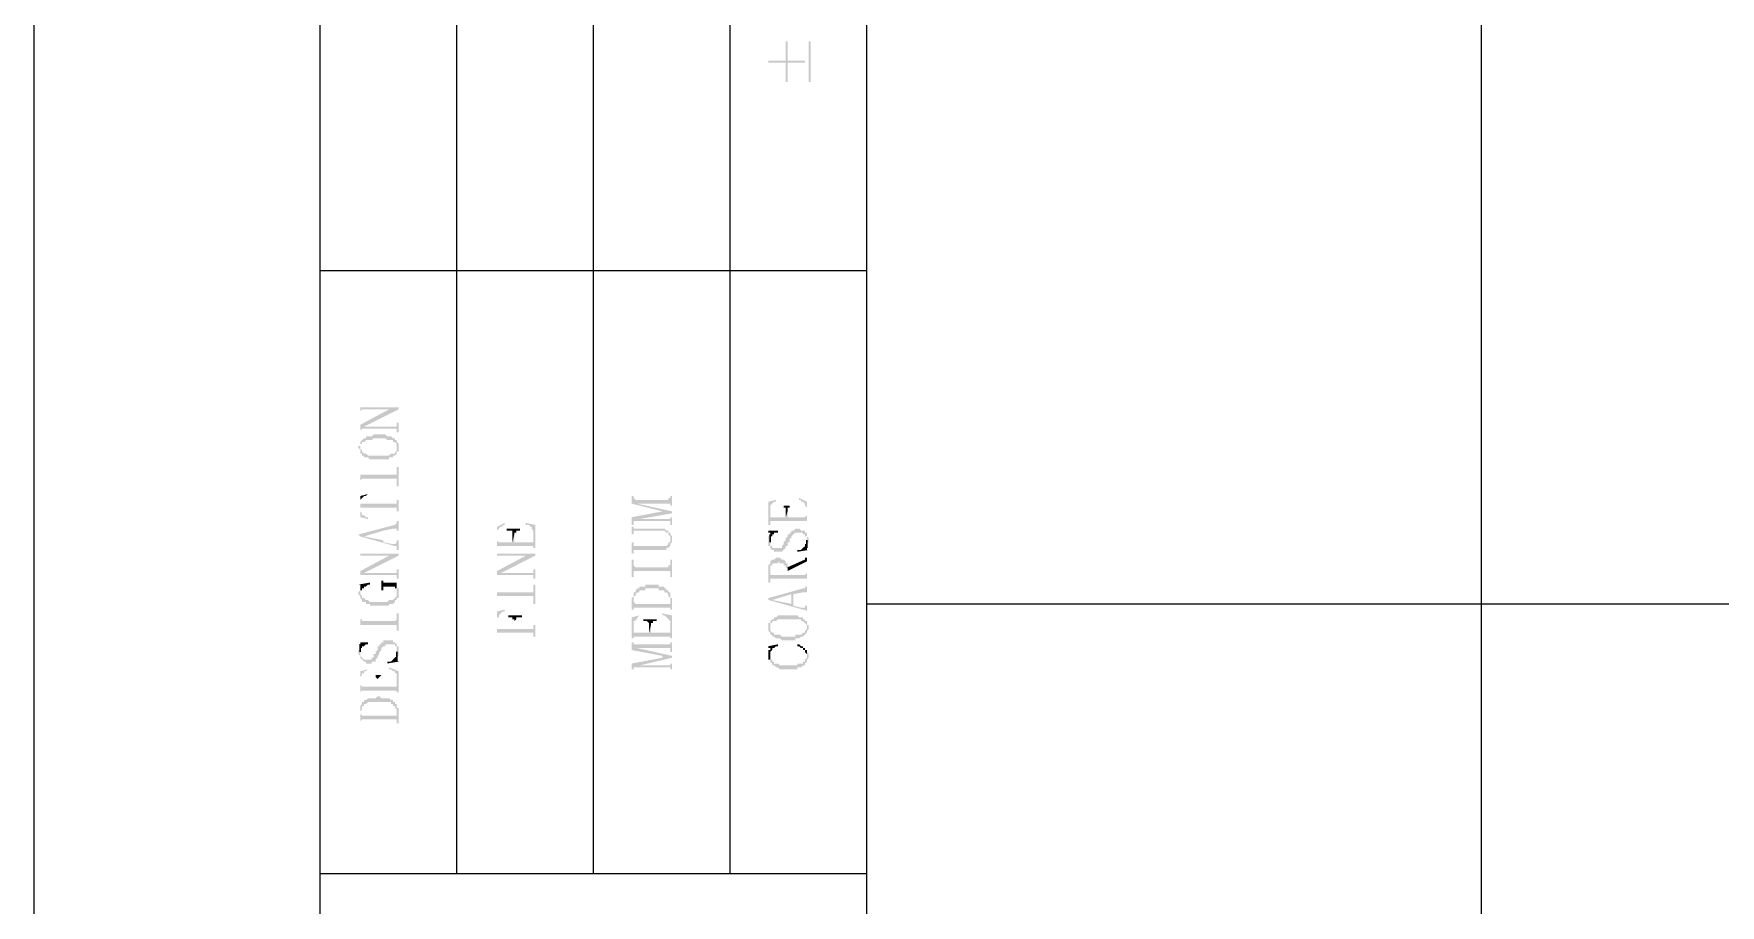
# Model space of a CAD drawing. Header units: millimetres. Extents: x 7018 to 13530, y 4187 to 5692.
# Drawn here: x 7965.94 to 8005.48, y 4741.26 to 4761.68 of the extents above; entities that cross this region are included whole.
import ezdxf

# ---------------------------------------------------------------- set-up
doc = ezdxf.new("R2010")
doc.units = ezdxf.units.MM

msp = doc.modelspace()

# ---------------------------------------------------------------- hatches: boundary and pattern name
at = {"transparency": 33554559}
for points in [[(7983.166, 4761.049), (7983.166, 4761.004), (7983.572, 4761.004), (7983.572, 4760.553), (7983.617, 4760.553), (7983.617, 4761.004), (7984.024, 4761.004), (7984.024, 4761.049), (7983.617, 4761.049), (7983.617, 4761.501), (7983.572, 4761.501), (7983.572, 4761.049)], [(7984.159, 4760.553), (7984.159, 4761.501), (7984.114, 4761.501), (7984.114, 4760.553)], [(7973.598, 4753.016), (7973.598, 4752.79), (7973.598, 4752.835), (7973.598, 4752.835), (7973.643, 4752.88), (7974.501, 4752.88), (7974.501, 4752.926), (7973.598, 4752.926)], [(7973.598, 4752.519), (7973.598, 4752.339), (7973.598, 4752.384), (7973.598, 4752.384), (7973.643, 4752.429), (7973.643, 4752.429), (7973.688, 4752.474), (7974.501, 4752.88), (7974.275, 4752.88)], [(7973.643, 4752.429), (7974.456, 4752.429), (7974.456, 4752.384), (7974.456, 4752.339), (7974.501, 4752.339), (7974.501, 4752.564), (7974.456, 4752.564), (7974.456, 4752.474), (7973.688, 4752.474)], [(7973.553, 4751.978), (7973.553, 4751.978), (7973.598, 4751.933), (7973.598, 4751.888), (7973.598, 4751.842), (7973.643, 4751.842), (7973.643, 4751.797), (7973.688, 4751.797), (7973.688, 4751.752), (7973.779, 4751.752), (7973.824, 4751.707), (7974.275, 4751.707), (7974.275, 4751.752), (7974.365, 4751.752), (7974.365, 4751.797), (7974.41, 4751.797), (7974.456, 4751.842), (7974.456, 4751.888), (7974.501, 4751.888), (7974.501, 4751.933), (7974.501, 4751.978), (7974.501, 4752.023), (7974.501, 4752.068), (7974.501, 4752.068), (7974.456, 4752.113), (7974.456, 4751.978), (7974.456, 4751.933), (7974.456, 4751.888), (7974.41, 4751.888), (7974.41, 4751.842), (7974.32, 4751.842), (7974.275, 4751.797), (7973.779, 4751.797), (7973.733, 4751.842), (7973.688, 4751.842), (7973.643, 4751.888), (7973.643, 4751.933), (7973.598, 4751.933), (7973.598, 4751.978), (7973.598, 4752.113), (7973.598, 4752.068), (7973.598, 4752.023), (7973.553, 4752.023)], [(7973.598, 4752.113), (7973.598, 4751.978), (7973.598, 4752.023), (7973.598, 4752.068), (7973.643, 4752.068), (7973.643, 4752.113), (7973.688, 4752.113), (7973.733, 4752.158), (7973.869, 4752.158), (7973.914, 4752.203), (7974.185, 4752.203), (7974.23, 4752.158), (7974.365, 4752.158), (7974.365, 4752.113), (7974.41, 4752.113), (7974.456, 4752.068), (7974.456, 4752.023), (7974.456, 4751.978), (7974.456, 4752.113), (7974.456, 4752.158), (7974.41, 4752.158), (7974.41, 4752.203), (7974.365, 4752.203), (7974.32, 4752.249), (7974.23, 4752.249), (7974.185, 4752.294), (7973.914, 4752.294), (7973.869, 4752.249), (7973.733, 4752.249), (7973.733, 4752.203), (7973.688, 4752.203), (7973.643, 4752.158), (7973.643, 4752.158)], [(7973.598, 4751.526), (7973.598, 4751.075), (7973.598, 4751.211), (7973.598, 4751.211), (7973.643, 4751.256), (7974.456, 4751.256), (7974.456, 4751.075), (7974.501, 4751.075), (7974.501, 4751.526), (7974.456, 4751.526), (7974.456, 4751.391), (7974.456, 4751.346), (7973.598, 4751.346)], [(7973.598, 4750.849), (7973.598, 4750.714), (7973.598, 4750.759), (7973.643, 4750.804), (7973.643, 4750.804), (7973.688, 4750.849), (7973.733, 4750.849), (7973.779, 4750.895), (7973.779, 4750.895)], [(7973.598, 4750.849), (7973.598, 4750.353), (7973.779, 4750.308), (7973.779, 4750.353), (7973.733, 4750.353), (7973.688, 4750.398), (7973.643, 4750.398), (7973.643, 4750.443), (7973.643, 4750.443), (7973.598, 4750.488), (7973.598, 4750.714)], [(7973.598, 4750.714), (7973.598, 4750.534), (7973.598, 4750.579), (7974.456, 4750.579), (7974.456, 4750.534), (7974.456, 4750.488), (7974.501, 4750.488), (7974.501, 4750.759), (7974.456, 4750.759), (7974.456, 4750.714), (7974.456, 4750.669), (7973.598, 4750.669)], [(7979.962, 4750.849), (7979.962, 4750.669), (7980.684, 4750.488), (7980.684, 4750.488), (7980.909, 4750.443), (7980.909, 4750.488), (7980.097, 4750.669), (7980.097, 4750.669), (7980.052, 4750.759), (7980.052, 4750.759), (7980.007, 4750.804), (7980.007, 4750.849), (7980.007, 4750.849)], [(7980.052, 4750.759), (7980.097, 4750.669), (7980.864, 4750.669), (7980.864, 4750.624), (7980.909, 4750.624), (7980.909, 4750.849), (7980.864, 4750.849), (7980.864, 4750.804), (7980.819, 4750.804), (7980.819, 4750.759)], [(7983.166, 4750.714), (7983.166, 4750.172), (7983.211, 4750.172), (7983.211, 4750.579), (7983.211, 4750.624), (7983.211, 4750.624), (7983.256, 4750.669), (7983.256, 4750.669), (7983.302, 4750.714), (7983.347, 4750.714), (7983.347, 4750.759), (7983.347, 4750.759)], [(7983.211, 4750.218), (7983.211, 4750.263), (7984.069, 4750.263), (7984.069, 4750.218), (7984.069, 4750.398), (7984.069, 4750.398), (7984.024, 4750.353), (7983.617, 4750.353), (7983.617, 4750.488), (7983.572, 4750.353), (7983.211, 4750.353), (7983.211, 4750.534)], [(7983.437, 4750.624), (7983.527, 4750.624), (7983.527, 4750.579), (7983.572, 4750.579), (7983.572, 4750.353), (7983.617, 4750.488), (7983.617, 4750.534), (7983.617, 4750.579), (7983.663, 4750.579), (7983.663, 4750.624), (7983.753, 4750.624)], [(7983.888, 4750.759), (7983.933, 4750.759), (7983.933, 4750.714), (7983.978, 4750.714), (7984.024, 4750.669), (7984.024, 4750.624), (7984.024, 4750.624), (7984.069, 4750.579), (7984.069, 4750.172), (7984.069, 4750.714), (7983.888, 4750.804)], [(7973.553, 4749.947), (7973.598, 4749.902), (7973.688, 4749.902), (7974.14, 4750.037), (7974.14, 4749.811), (7974.14, 4750.037), (7974.365, 4750.082), (7974.456, 4750.082), (7974.456, 4750.037), (7974.501, 4750.037), (7974.501, 4750.263), (7974.456, 4750.263), (7974.456, 4750.218), (7974.456, 4750.218), (7974.41, 4750.172), (7974.41, 4750.172)], [(7976.802, 4750.127), (7976.802, 4749.631), (7976.802, 4749.992), (7976.802, 4750.037), (7976.848, 4750.082), (7976.848, 4750.082), (7976.893, 4750.127), (7976.938, 4750.127), (7976.938, 4750.172), (7976.983, 4750.172), (7976.983, 4750.218)], [(7977.479, 4750.172), (7977.57, 4750.172), (7977.57, 4750.127), (7977.615, 4750.127), (7977.615, 4750.082), (7977.615, 4750.082), (7977.66, 4750.037), (7977.66, 4749.631), (7977.705, 4749.631), (7977.705, 4750.172), (7977.479, 4750.218)], [(7979.962, 4750.353), (7979.962, 4750.172), (7980.007, 4750.172), (7980.007, 4750.218), (7980.007, 4750.263), (7980.052, 4750.263), (7980.142, 4750.308), (7980.909, 4750.443), (7980.684, 4750.488)], [(7979.962, 4750.127), (7979.962, 4749.947), (7980.007, 4749.947), (7980.007, 4749.992), (7980.007, 4750.037), (7980.729, 4750.037), (7980.774, 4749.992), (7980.819, 4749.992), (7980.819, 4749.947), (7980.819, 4749.947), (7980.864, 4749.902), (7980.864, 4749.857), (7980.864, 4749.992), (7980.819, 4749.992), (7980.819, 4750.037), (7980.774, 4750.037), (7980.729, 4750.082), (7980.007, 4750.082), (7980.007, 4750.127), (7980.007, 4750.127)], [(7980.052, 4750.263), (7980.864, 4750.263), (7980.864, 4750.218), (7980.864, 4750.172), (7980.909, 4750.172), (7980.909, 4750.353), (7980.864, 4750.353), (7980.864, 4750.308), (7980.142, 4750.308)], [(7973.598, 4749.902), (7974.41, 4749.676), (7974.456, 4749.676), (7974.456, 4749.631), (7974.456, 4749.586), (7974.501, 4749.586), (7974.501, 4749.811), (7974.456, 4749.811), (7974.456, 4749.766), (7974.456, 4749.766), (7974.41, 4749.721), (7974.365, 4749.721), (7974.14, 4749.766), (7974.14, 4750.037), (7974.14, 4749.811), (7973.688, 4749.902), (7973.688, 4749.902)], [(7976.802, 4749.631), (7976.802, 4749.676), (7977.66, 4749.676), (7977.66, 4749.631), (7977.66, 4749.811), (7977.66, 4749.766), (7977.209, 4749.766), (7977.209, 4749.947), (7977.164, 4749.766), (7976.848, 4749.766), (7976.802, 4749.811), (7976.802, 4749.992)], [(7977.028, 4750.082), (7977.028, 4750.037), (7977.164, 4750.037), (7977.164, 4749.992), (7977.164, 4749.947), (7977.164, 4749.766), (7977.209, 4749.947), (7977.209, 4749.992), (7977.254, 4749.992), (7977.254, 4750.037), (7977.344, 4750.037), (7977.344, 4750.082)], [(7979.962, 4749.766), (7979.962, 4749.496), (7980.007, 4749.496), (7980.007, 4749.541), (7980.007, 4749.586), (7980.774, 4749.586), (7980.774, 4749.631), (7980.819, 4749.631), (7980.864, 4749.676), (7980.864, 4749.721), (7980.864, 4749.721), (7980.909, 4749.766), (7980.909, 4749.811), (7980.909, 4749.857), (7980.909, 4749.902), (7980.864, 4749.947), (7980.864, 4749.811), (7980.864, 4749.766), (7980.819, 4749.766), (7980.819, 4749.721), (7980.819, 4749.721), (7980.774, 4749.676), (7980.007, 4749.676), (7980.007, 4749.766)], [(7983.166, 4749.811), (7983.166, 4749.721), (7983.166, 4749.676), (7983.211, 4749.676), (7983.211, 4749.631), (7983.211, 4749.631), (7983.256, 4749.586), (7983.302, 4749.586), (7983.302, 4749.541), (7983.482, 4749.541), (7983.527, 4749.586), (7983.527, 4749.586), (7983.572, 4749.631), (7983.572, 4749.676), (7983.617, 4749.676), (7983.617, 4749.766), (7983.663, 4749.766), (7983.663, 4749.857), (7983.708, 4749.857), (7983.708, 4749.902), (7983.708, 4749.902), (7983.753, 4749.947), (7983.753, 4749.947), (7983.798, 4749.992), (7983.978, 4749.992), (7983.978, 4749.947), (7984.024, 4749.947), (7984.024, 4749.902), (7984.069, 4749.902), (7984.069, 4749.857), (7984.069, 4749.676), (7984.069, 4749.721), (7984.069, 4749.721), (7984.114, 4749.766), (7984.114, 4749.811), (7984.114, 4749.857), (7984.114, 4749.857), (7984.069, 4749.902), (7984.069, 4749.947), (7984.069, 4749.992), (7984.024, 4749.992), (7984.024, 4750.037), (7983.933, 4750.037), (7983.888, 4750.082), (7983.798, 4750.082), (7983.753, 4750.037), (7983.708, 4750.037), (7983.708, 4749.992), (7983.663, 4749.992), (7983.663, 4749.947), (7983.617, 4749.947), (7983.617, 4749.902), (7983.617, 4749.902), (7983.572, 4749.857), (7983.572, 4749.811), (7983.572, 4749.811), (7983.527, 4749.766), (7983.527, 4749.721), (7983.527, 4749.721), (7983.482, 4749.676), (7983.482, 4749.631), (7983.256, 4749.631), (7983.256, 4749.676), (7983.211, 4749.676), (7983.211, 4749.721), (7983.211, 4749.766), (7983.211, 4749.947), (7983.166, 4749.902), (7983.166, 4749.857)], [(7983.166, 4750.037), (7983.166, 4749.992), (7983.211, 4749.992), (7983.211, 4749.857), (7983.211, 4749.902), (7983.256, 4749.902), (7983.256, 4749.947), (7983.302, 4749.947), (7983.302, 4749.992), (7983.392, 4749.992), (7983.392, 4750.037)], [(7983.843, 4749.541), (7983.843, 4749.541), (7984.114, 4749.586), (7984.069, 4749.586), (7984.069, 4749.631), (7984.069, 4749.766), (7984.069, 4749.721), (7984.024, 4749.721), (7984.024, 4749.676), (7984.024, 4749.676), (7983.978, 4749.631), (7983.978, 4749.631), (7983.933, 4749.586), (7983.843, 4749.586)], [(7973.598, 4749.586), (7973.598, 4749.36), (7973.598, 4749.45), (7974.501, 4749.45), (7974.501, 4749.496), (7973.598, 4749.496)], [(7973.598, 4749.089), (7973.598, 4748.909), (7973.598, 4748.999), (7973.643, 4748.999), (7973.688, 4749.044), (7974.501, 4749.45), (7974.275, 4749.45)], [(7976.802, 4749.586), (7976.802, 4749.36), (7976.802, 4749.405), (7976.802, 4749.45), (7977.705, 4749.45), (7977.705, 4749.496), (7976.802, 4749.496)], [(7976.802, 4749.089), (7976.802, 4748.909), (7976.802, 4748.954), (7976.802, 4748.999), (7976.848, 4748.999), (7976.893, 4749.044), (7977.705, 4749.45), (7977.479, 4749.45)], [(7979.962, 4749.36), (7979.962, 4748.954), (7980.007, 4748.954), (7980.007, 4749.089), (7980.864, 4749.089), (7980.864, 4748.954), (7980.909, 4748.954), (7980.909, 4749.36), (7980.864, 4749.36), (7980.864, 4749.225), (7980.819, 4749.225), (7980.819, 4749.18), (7980.052, 4749.18), (7980.007, 4749.225), (7980.007, 4749.36)], [(7983.166, 4749.134), (7983.166, 4748.819), (7983.211, 4748.819), (7983.211, 4749.134), (7983.211, 4749.225), (7983.256, 4749.225), (7983.256, 4749.27), (7983.392, 4749.27), (7983.392, 4749.315), (7983.392, 4749.315), (7983.437, 4749.27), (7983.527, 4749.27), (7983.527, 4749.225), (7983.572, 4749.225), (7983.572, 4749.18), (7983.572, 4749.18), (7983.617, 4749.134), (7983.617, 4748.999), (7983.617, 4749.27), (7983.572, 4749.27), (7983.572, 4749.315), (7983.572, 4749.315), (7983.527, 4749.36), (7983.482, 4749.36), (7983.437, 4749.405), (7983.347, 4749.405), (7983.302, 4749.36), (7983.256, 4749.36), (7983.211, 4749.315), (7983.211, 4749.27), (7983.211, 4749.27), (7983.166, 4749.225), (7983.166, 4749.18), (7983.166, 4749.18)], [(7983.617, 4749.18), (7983.617, 4749.089), (7984.069, 4749.315), (7984.069, 4749.45), (7984.069, 4749.405), (7984.024, 4749.405), (7984.024, 4749.36), (7984.024, 4749.36)], [(7973.643, 4748.999), (7974.456, 4748.999), (7974.456, 4748.909), (7974.501, 4748.909), (7974.501, 4749.134), (7974.456, 4749.134), (7974.456, 4749.089), (7974.456, 4749.044), (7973.688, 4749.044)], [(7976.848, 4748.999), (7977.66, 4748.999), (7977.66, 4748.909), (7977.705, 4748.909), (7977.705, 4749.134), (7977.66, 4749.134), (7977.66, 4749.089), (7977.66, 4749.044), (7976.893, 4749.044)], [(7983.211, 4748.864), (7983.211, 4748.909), (7984.069, 4748.909), (7984.069, 4748.819), (7984.069, 4749.089), (7984.069, 4749.044), (7984.069, 4749.044), (7984.024, 4748.999), (7983.617, 4748.999), (7983.617, 4749.225), (7983.617, 4749.27), (7983.617, 4748.999), (7983.211, 4748.999), (7983.211, 4749.089)], [(7973.553, 4748.773), (7973.598, 4748.773), (7973.598, 4748.728), (7973.598, 4748.593), (7973.598, 4748.638), (7973.643, 4748.638), (7973.643, 4748.683), (7973.688, 4748.683), (7973.688, 4748.728), (7973.733, 4748.728), (7973.779, 4748.773), (7973.824, 4748.773), (7973.824, 4748.819)], [(7973.553, 4748.593), (7973.553, 4748.548), (7973.553, 4748.548), (7973.598, 4748.503), (7973.598, 4748.457), (7973.598, 4748.457), (7973.643, 4748.412), (7973.643, 4748.367), (7973.733, 4748.367), (7973.733, 4748.322), (7973.824, 4748.322), (7973.824, 4748.277), (7974.275, 4748.277), (7974.275, 4748.322), (7974.365, 4748.322), (7974.41, 4748.367), (7974.41, 4748.412), (7974.456, 4748.412), (7974.456, 4748.457), (7974.501, 4748.457), (7974.501, 4748.503), (7974.501, 4748.593), (7974.501, 4748.638), (7974.501, 4748.683), (7974.456, 4748.683), (7974.456, 4748.548), (7974.456, 4748.503), (7974.456, 4748.503), (7974.41, 4748.457), (7974.41, 4748.457), (7974.365, 4748.412), (7974.275, 4748.412), (7974.23, 4748.367), (7973.824, 4748.367), (7973.779, 4748.412), (7973.733, 4748.412), (7973.688, 4748.457), (7973.643, 4748.457), (7973.643, 4748.503), (7973.643, 4748.503), (7973.598, 4748.548), (7973.598, 4748.683), (7973.598, 4748.638), (7973.598, 4748.638)], [(7974.095, 4748.864), (7974.095, 4748.638), (7974.14, 4748.638), (7974.14, 4748.683), (7974.14, 4748.728), (7974.41, 4748.728), (7974.41, 4748.683), (7974.456, 4748.773), (7974.456, 4748.819), (7974.14, 4748.819), (7974.14, 4748.864), (7974.14, 4748.864)], [(7974.41, 4748.683), (7974.456, 4748.683), (7974.456, 4748.593), (7974.456, 4748.728), (7974.456, 4748.773)], [(7976.802, 4748.773), (7976.802, 4748.322), (7976.802, 4748.457), (7976.802, 4748.503), (7977.66, 4748.503), (7977.66, 4748.322), (7977.705, 4748.322), (7977.705, 4748.773), (7977.66, 4748.773), (7977.66, 4748.638), (7977.66, 4748.593), (7976.802, 4748.593), (7976.802, 4748.638)], [(7979.962, 4748.412), (7979.962, 4748.187), (7980.007, 4748.187), (7980.007, 4748.412), (7980.007, 4748.457), (7980.007, 4748.503), (7980.052, 4748.503), (7980.052, 4748.548), (7980.052, 4748.548), (7980.097, 4748.593), (7980.142, 4748.593), (7980.142, 4748.638), (7980.278, 4748.638), (7980.278, 4748.683), (7980.594, 4748.683), (7980.594, 4748.638), (7980.729, 4748.638), (7980.729, 4748.593), (7980.774, 4748.593), (7980.819, 4748.548), (7980.819, 4748.503), (7980.819, 4748.503), (7980.864, 4748.457), (7980.864, 4748.187), (7980.909, 4748.187), (7980.909, 4748.412), (7980.909, 4748.457), (7980.864, 4748.457), (7980.864, 4748.548), (7980.864, 4748.593), (7980.819, 4748.593), (7980.819, 4748.638), (7980.774, 4748.638), (7980.774, 4748.683), (7980.729, 4748.683), (7980.729, 4748.728), (7980.594, 4748.728), (7980.594, 4748.773), (7980.278, 4748.773), (7980.278, 4748.728), (7980.142, 4748.728), (7980.142, 4748.683), (7980.097, 4748.683), (7980.052, 4748.638), (7980.052, 4748.593), (7980.007, 4748.593), (7980.007, 4748.548), (7980.007, 4748.503), (7980.007, 4748.503), (7979.962, 4748.457), (7979.962, 4748.457)], [(7983.166, 4748.457), (7983.166, 4748.412), (7983.256, 4748.412), (7983.708, 4748.548), (7983.708, 4748.322), (7983.753, 4748.548), (7983.978, 4748.593), (7984.069, 4748.593), (7984.069, 4748.548), (7984.069, 4748.773), (7984.069, 4748.728), (7984.024, 4748.728), (7984.024, 4748.683), (7983.978, 4748.683)], [(7983.166, 4748.412), (7983.978, 4748.187), (7984.024, 4748.187), (7984.069, 4748.142), (7984.069, 4748.096), (7984.069, 4748.322), (7984.069, 4748.277), (7984.024, 4748.277), (7984.024, 4748.232), (7983.933, 4748.232), (7983.753, 4748.277), (7983.753, 4748.548), (7983.708, 4748.322), (7983.256, 4748.412), (7983.256, 4748.412)], [(7976.802, 4748.142), (7976.802, 4747.555), (7976.802, 4747.916), (7976.802, 4748.006), (7976.848, 4748.006), (7976.848, 4748.051), (7976.848, 4748.051), (7976.893, 4748.096), (7976.893, 4748.096), (7976.938, 4748.142), (7976.983, 4748.142), (7976.983, 4748.187)], [(7980.007, 4748.187), (7980.007, 4748.232), (7980.864, 4748.232), (7980.864, 4748.187), (7980.864, 4748.367), (7980.864, 4748.322), (7980.052, 4748.322), (7980.007, 4748.367), (7980.007, 4748.412)], [(7973.598, 4748.096), (7973.598, 4747.69), (7973.598, 4747.826), (7974.456, 4747.826), (7974.456, 4747.69), (7974.501, 4747.69), (7974.501, 4748.096), (7974.456, 4748.096), (7974.456, 4747.961), (7974.456, 4747.961), (7974.41, 4747.916), (7973.643, 4747.916), (7973.643, 4747.961), (7973.598, 4747.961)], [(7976.802, 4747.6), (7976.802, 4747.645), (7977.66, 4747.645), (7977.66, 4747.555), (7977.705, 4747.555), (7977.705, 4747.826), (7977.66, 4747.826), (7977.66, 4747.78), (7977.66, 4747.735), (7977.209, 4747.735), (7977.209, 4747.916), (7977.209, 4747.735), (7976.802, 4747.735), (7976.802, 4747.916)], [(7977.073, 4748.051), (7977.073, 4748.006), (7977.164, 4748.006), (7977.164, 4747.961), (7977.209, 4747.961), (7977.209, 4747.735), (7977.209, 4747.916), (7977.209, 4747.916), (7977.254, 4747.961), (7977.254, 4748.006), (7977.389, 4748.006), (7977.389, 4748.051)], [(7979.962, 4748.006), (7979.962, 4747.51), (7980.007, 4747.51), (7980.007, 4747.871), (7980.007, 4747.916), (7980.052, 4747.916), (7980.052, 4747.961), (7980.097, 4747.961), (7980.097, 4748.006), (7980.097, 4748.006), (7980.142, 4748.051), (7980.187, 4748.051), (7980.142, 4748.051)], [(7980.007, 4747.51), (7980.007, 4747.555), (7980.864, 4747.555), (7980.864, 4747.51), (7980.864, 4747.69), (7980.864, 4747.645), (7980.413, 4747.645), (7980.413, 4747.826), (7980.368, 4747.645), (7980.007, 4747.645), (7980.007, 4747.69), (7980.007, 4747.871)], [(7980.233, 4747.961), (7980.233, 4747.916), (7980.323, 4747.916), (7980.368, 4747.871), (7980.368, 4747.826), (7980.368, 4747.645), (7980.413, 4747.826), (7980.413, 4747.871), (7980.458, 4747.871), (7980.458, 4747.916), (7980.548, 4747.916), (7980.548, 4747.961)], [(7980.684, 4748.051), (7980.729, 4748.051), (7980.774, 4748.006), (7980.774, 4748.006), (7980.819, 4747.961), (7980.819, 4747.961), (7980.864, 4747.916), (7980.864, 4747.871), (7980.864, 4747.51), (7980.909, 4747.51), (7980.909, 4748.051), (7980.684, 4748.096)], [(7983.166, 4747.78), (7983.166, 4747.735), (7983.166, 4747.69), (7983.166, 4747.69), (7983.211, 4747.645), (7983.211, 4747.6), (7983.256, 4747.6), (7983.256, 4747.555), (7983.302, 4747.555), (7983.347, 4747.51), (7983.437, 4747.51), (7983.482, 4747.465), (7983.798, 4747.465), (7983.798, 4747.51), (7983.888, 4747.51), (7983.933, 4747.555), (7983.978, 4747.555), (7984.024, 4747.6), (7984.024, 4747.6), (7984.069, 4747.645), (7984.069, 4747.69), (7984.069, 4747.69), (7984.114, 4747.735), (7984.114, 4747.78), (7984.114, 4747.826), (7984.069, 4747.826), (7984.069, 4747.871), (7984.069, 4747.78), (7984.069, 4747.735), (7984.069, 4747.735), (7984.024, 4747.69), (7984.024, 4747.645), (7983.978, 4747.645), (7983.933, 4747.6), (7983.798, 4747.6), (7983.798, 4747.555), (7983.482, 4747.555), (7983.437, 4747.6), (7983.302, 4747.6), (7983.302, 4747.645), (7983.256, 4747.645), (7983.211, 4747.69), (7983.211, 4747.735), (7983.211, 4747.871), (7983.166, 4747.871), (7983.166, 4747.826)], [(7983.211, 4747.871), (7983.211, 4747.78), (7983.211, 4747.826), (7983.211, 4747.871), (7983.256, 4747.871), (7983.256, 4747.916), (7983.347, 4747.916), (7983.392, 4747.961), (7983.933, 4747.961), (7983.933, 4747.916), (7983.978, 4747.916), (7984.024, 4747.871), (7984.024, 4747.871), (7984.069, 4747.826), (7984.069, 4747.78), (7984.069, 4747.916), (7984.024, 4747.916), (7984.024, 4747.961), (7983.978, 4747.961), (7983.978, 4748.006), (7983.888, 4748.006), (7983.843, 4748.051), (7983.392, 4748.051), (7983.347, 4748.006), (7983.302, 4748.006), (7983.302, 4747.961), (7983.256, 4747.961), (7983.211, 4747.916), (7983.211, 4747.916)], [(7973.553, 4747.194), (7973.553, 4747.149), (7973.553, 4747.149), (7973.598, 4747.103), (7973.598, 4747.058), (7973.598, 4747.058), (7973.643, 4747.013), (7973.643, 4747.013), (7973.688, 4746.968), (7973.733, 4746.968), (7973.733, 4746.923), (7973.869, 4746.923), (7973.869, 4746.968), (7973.959, 4746.968), (7973.959, 4747.013), (7973.959, 4747.013), (7974.004, 4747.058), (7974.004, 4747.103), (7974.004, 4747.103), (7974.049, 4747.149), (7974.049, 4747.194), (7974.049, 4747.194), (7974.095, 4747.239), (7974.095, 4747.284), (7974.095, 4747.284), (7974.14, 4747.329), (7974.185, 4747.329), (7974.185, 4747.374), (7974.41, 4747.374), (7974.41, 4747.329), (7974.456, 4747.329), (7974.456, 4747.284), (7974.456, 4747.058), (7974.501, 4747.103), (7974.501, 4747.194), (7974.501, 4747.284), (7974.501, 4747.329), (7974.456, 4747.329), (7974.456, 4747.374), (7974.456, 4747.374), (7974.41, 4747.419), (7974.365, 4747.419), (7974.365, 4747.465), (7974.14, 4747.465), (7974.14, 4747.419), (7974.095, 4747.419), (7974.095, 4747.374), (7974.049, 4747.374), (7974.049, 4747.329), (7974.004, 4747.329), (7974.004, 4747.239), (7974.004, 4747.239), (7973.959, 4747.194), (7973.959, 4747.149), (7973.914, 4747.149), (7973.914, 4747.103), (7973.914, 4747.058), (7973.869, 4747.058), (7973.869, 4747.013), (7973.688, 4747.013), (7973.643, 4747.058), (7973.643, 4747.058), (7973.598, 4747.103), (7973.598, 4747.329), (7973.598, 4747.284), (7973.598, 4747.239), (7973.553, 4747.239)], [(7973.553, 4747.419), (7973.598, 4747.419), (7973.598, 4747.374), (7973.598, 4747.239), (7973.598, 4747.284), (7973.643, 4747.284), (7973.643, 4747.329), (7973.688, 4747.329), (7973.733, 4747.374), (7973.779, 4747.374), (7973.779, 4747.419), (7973.779, 4747.419)], [(7979.962, 4747.419), (7979.962, 4747.239), (7980.684, 4747.103), (7980.684, 4747.058), (7980.909, 4747.058), (7980.909, 4747.103), (7980.097, 4747.284), (7980.097, 4747.284), (7980.052, 4747.374), (7980.007, 4747.374), (7980.007, 4747.419), (7980.007, 4747.419)], [(7980.052, 4747.374), (7980.097, 4747.284), (7980.864, 4747.284), (7980.864, 4747.239), (7980.864, 4747.194), (7980.909, 4747.194), (7980.909, 4747.419), (7980.864, 4747.419), (7980.864, 4747.374), (7980.819, 4747.374)], [(7983.166, 4747.329), (7983.166, 4747.284), (7983.211, 4747.284), (7983.211, 4747.013), (7983.211, 4747.149), (7983.211, 4747.194), (7983.211, 4747.194), (7983.256, 4747.239), (7983.256, 4747.284), (7983.302, 4747.284), (7983.347, 4747.329), (7983.392, 4747.329), (7983.392, 4747.374)], [(7983.843, 4747.329), (7983.888, 4747.329), (7983.933, 4747.284), (7983.978, 4747.284), (7983.978, 4747.239), (7984.024, 4747.239), (7984.024, 4747.194), (7984.024, 4747.194), (7984.069, 4747.149), (7984.069, 4747.103), (7984.069, 4747.239), (7984.024, 4747.239), (7984.024, 4747.284), (7983.978, 4747.284), (7983.978, 4747.329), (7983.933, 4747.329), (7983.888, 4747.374), (7983.843, 4747.374)], [(7974.23, 4746.968), (7974.23, 4746.923), (7974.501, 4746.968), (7974.501, 4746.968), (7974.456, 4747.013), (7974.456, 4747.149), (7974.456, 4747.103), (7974.456, 4747.103), (7974.41, 4747.058), (7974.41, 4747.058), (7974.365, 4747.013), (7974.365, 4747.013), (7974.32, 4746.968), (7974.275, 4746.968)], [(7979.962, 4746.923), (7979.962, 4746.788), (7980.007, 4746.788), (7980.007, 4746.833), (7980.052, 4746.833), (7980.142, 4746.878), (7980.909, 4747.058), (7980.684, 4747.058)], [(7983.166, 4747.149), (7983.166, 4747.103), (7983.166, 4747.058), (7983.166, 4747.013), (7983.211, 4747.013), (7983.211, 4747.284), (7983.211, 4747.239), (7983.166, 4747.239), (7983.166, 4747.194)], [(7983.211, 4747.013), (7983.211, 4746.968), (7983.211, 4746.968), (7983.256, 4746.923), (7983.256, 4746.878), (7983.302, 4746.878), (7983.347, 4746.833), (7983.392, 4746.833), (7983.437, 4746.788), (7983.843, 4746.788), (7983.843, 4746.833), (7983.933, 4746.833), (7983.978, 4746.878), (7984.024, 4746.878), (7984.024, 4746.923), (7984.024, 4746.923), (7984.069, 4746.968), (7984.069, 4747.013), (7984.069, 4747.013), (7984.114, 4747.058), (7984.114, 4747.103), (7984.114, 4747.149), (7984.114, 4747.149), (7984.069, 4747.194), (7984.069, 4747.239), (7984.069, 4747.103), (7984.069, 4747.058), (7984.069, 4747.058), (7984.024, 4747.013), (7984.024, 4746.968), (7983.978, 4746.968), (7983.978, 4746.923), (7983.843, 4746.923), (7983.843, 4746.878), (7983.437, 4746.878), (7983.392, 4746.923), (7983.302, 4746.923), (7983.302, 4746.968), (7983.256, 4746.968), (7983.256, 4747.013), (7983.211, 4747.013), (7983.211, 4747.058), (7983.211, 4747.103), (7983.211, 4747.103)], [(7973.598, 4746.742), (7973.598, 4746.246), (7973.598, 4746.607), (7973.598, 4746.607), (7973.643, 4746.652), (7973.643, 4746.697), (7973.688, 4746.697), (7973.688, 4746.742), (7973.733, 4746.742), (7973.779, 4746.788), (7973.779, 4746.788)], [(7973.598, 4746.246), (7973.598, 4746.246), (7973.643, 4746.291), (7974.456, 4746.291), (7974.456, 4746.246), (7974.456, 4746.427), (7974.456, 4746.381), (7974.004, 4746.381), (7974.004, 4746.562), (7974.004, 4746.381), (7973.643, 4746.381), (7973.598, 4746.427), (7973.598, 4746.562)], [(7973.869, 4746.652), (7973.959, 4746.652), (7973.959, 4746.607), (7973.959, 4746.607), (7974.004, 4746.562), (7974.004, 4746.381), (7974.004, 4746.562), (7974.004, 4746.562), (7974.049, 4746.607), (7974.049, 4746.607), (7974.095, 4746.652), (7974.14, 4746.652)], [(7974.275, 4746.788), (7974.32, 4746.788), (7974.365, 4746.742), (7974.41, 4746.742), (7974.41, 4746.697), (7974.456, 4746.697), (7974.456, 4746.607), (7974.456, 4746.246), (7974.501, 4746.246), (7974.501, 4746.742), (7974.275, 4746.833)], [(7980.052, 4746.833), (7980.864, 4746.833), (7980.864, 4746.788), (7980.909, 4746.788), (7980.909, 4746.923), (7980.864, 4746.923), (7980.864, 4746.878), (7980.142, 4746.878)], [(7973.598, 4745.795), (7973.598, 4745.524), (7973.598, 4745.795), (7973.598, 4745.795), (7973.643, 4745.84), (7973.643, 4745.885), (7973.643, 4745.93), (7973.688, 4745.93), (7973.688, 4745.975), (7973.733, 4745.975), (7973.779, 4746.02), (7974.32, 4746.02), (7974.32, 4745.975), (7974.365, 4745.975), (7974.365, 4745.93), (7974.41, 4745.93), (7974.41, 4745.885), (7974.41, 4745.885), (7974.456, 4745.84), (7974.456, 4745.795), (7974.456, 4745.524), (7974.501, 4745.524), (7974.501, 4745.795), (7974.501, 4745.885), (7974.456, 4745.885), (7974.456, 4745.93), (7974.456, 4745.975), (7974.41, 4745.975), (7974.41, 4746.02), (7974.365, 4746.02), (7974.365, 4746.065), (7974.32, 4746.065), (7974.275, 4746.111), (7974.095, 4746.111), (7974.049, 4746.156), (7974.004, 4746.156), (7973.959, 4746.111), (7973.779, 4746.111), (7973.733, 4746.065), (7973.688, 4746.065), (7973.688, 4746.02), (7973.643, 4746.02), (7973.643, 4745.975), (7973.643, 4745.975), (7973.598, 4745.93), (7973.598, 4745.84)], [(7973.598, 4745.569), (7973.598, 4745.569), (7973.643, 4745.614), (7974.456, 4745.614), (7974.456, 4745.569), (7974.456, 4745.75), (7974.456, 4745.704), (7973.643, 4745.704), (7973.598, 4745.75), (7973.598, 4745.75)]]:
    msp.add_hatch(color=256, dxfattribs=at).paths.add_polyline_path(points)

# ---------------------------------------------------------------- linework, layer by layer
for p, q in [((7972.65, 4815.918), (7972.65, 4529.177)), ((7999.875, 4815.918), (7999.875, 4559.957)), ((7985.468, 4748.326), (8381.906, 4748.326))]:
    msp.add_line(p, q)
for points in [[(8385.944, 4524.918), (8385.944, 4821.918), (7965.944, 4821.918), (7965.944, 4524.918)], [(7983.211, 4749.947), (7983.211, 4749.766), (7983.211, 4749.811), (7983.211, 4749.947)], [(7984.069, 4749.766), (7984.069, 4749.631), (7984.069, 4749.676), (7984.069, 4749.811)], [(7973.598, 4747.329), (7973.598, 4747.194), (7973.598, 4747.374)], [(7974.456, 4747.149), (7974.456, 4747.013), (7974.456, 4747.058), (7974.456, 4747.194), (7974.456, 4747.194)]]:
    msp.add_lwpolyline(points, close=True)
for points in [[(7975.855, 4815.918), (7975.855, 4742.004)], [(7979.059, 4815.918), (7979.059, 4742.004)], [(7982.263, 4815.918), (7982.263, 4742.004)], [(7985.468, 4815.918), (7985.468, 4529.177)], [(7972.65, 4756.13), (7985.468, 4756.13)], [(7972.65, 4742.004), (7985.468, 4742.004)]]:
    msp.add_lwpolyline(points)

doc.saveas('drawing.dxf')
